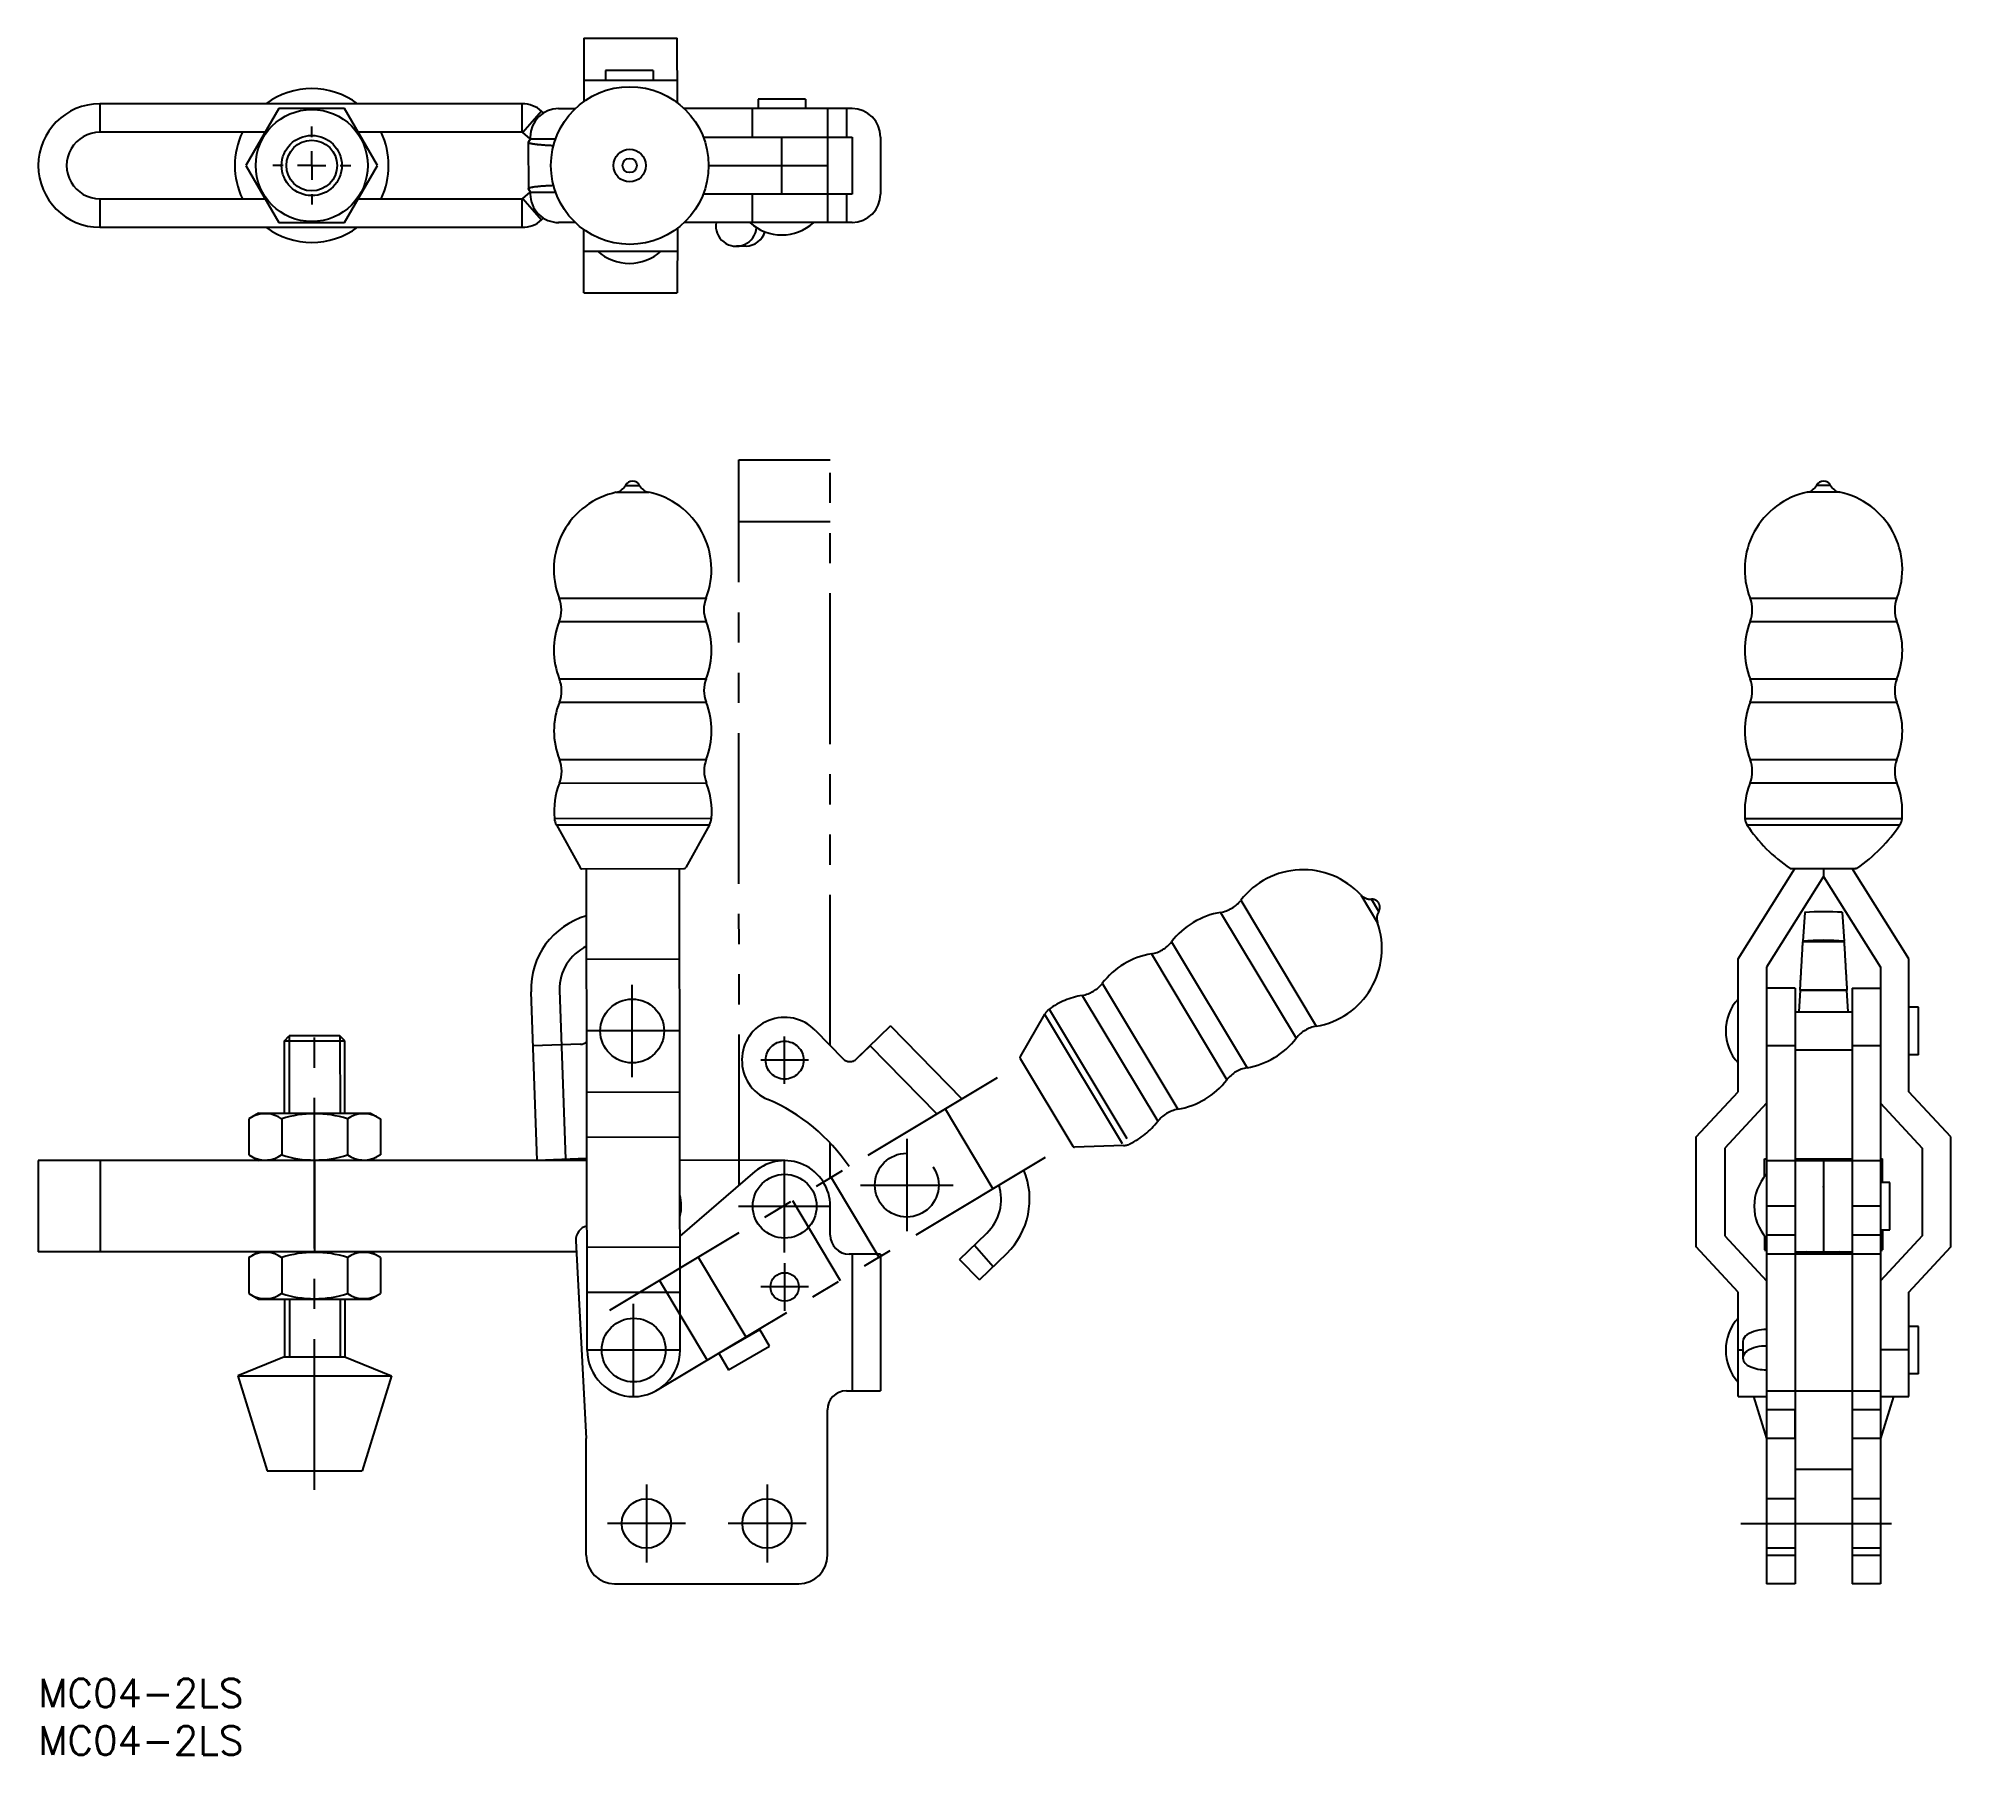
# Model space of a CAD drawing. Extents: x 0 to 201, y -8 to 173.
import ezdxf

# ---------------------------------------------------------------- set-up
doc = ezdxf.new("R2010")
doc.units = 0
doc.header["$LTSCALE"] = 0.5
for name, pattern in [('CENTER', [50.8, 31.75, -6.35, 6.35, -6.35]), ('DASHED', [19.05, 12.7, -6.35]), ('PHANTOM', [63.5, 31.75, -6.35, 6.35, -6.35, 6.35, -6.35])]:
    doc.linetypes.add(name, pattern=pattern)
doc.layers.get('0').update_dxf_attribs({"linetype": 'CONTINUOUS'})
for name, color, linetype in [('MSM_CENTER', 1, 'CENTER'), ('MSM_CONTINUOUS', 7, 'CONTINUOUS'), ('MSM_DASHED', 4, 'DASHED'), ('MSM_IMAGINARY', 6, 'PHANTOM'), ('MSM_NARROW', 5, 'CONTINUOUS'), ('MSM_PART_NUMBER', 7, 'CONTINUOUS')]:
    doc.layers.add(name, color=color, linetype=linetype)
doc.styles.get("Standard").update_dxf_attribs({"font": 'txt.shx', "height": 3, "bigfont": 'bigfont.shx'})

# ---------------------------------------------------------------- blocks, each defined once
blk = doc.blocks.new('*U7')
at = {"layer": 'MSM_PART_NUMBER'}
blk.add_text('MC04-2LS', height=3, dxfattribs=at).set_placement((0, -3))
blk = doc.blocks.new('*U8')
at = {"layer": 'MSM_PART_NUMBER'}
blk.add_text('MC04-2LS', height=3, dxfattribs=at).set_placement((0, -8))
blk = doc.blocks.new('SW_CENTERMARKSYMBOL_6')
at = {"color": 0, "linetype": 'CONTINUOUS'}
for p, q in [((0, 3), (0, 4.1)), ((-3, 0), (-4.1, 0)), ((0, 0), (-1.5, 0)), ((0, 0), (0, 1.5)), ((0, 0), (0, -1.5)), ((0, 0), (1.5, 0)), ((3, 0), (4.1, 0)), ((0, -3), (0, -4.1))]:
    blk.add_line(p, q, dxfattribs=at)

msp = doc.modelspace()

# ---------------------------------------------------------------- linework, layer by layer
for p, q in [((27.26, 165.34), (27.21, 165.34)), ((184.48, 85.33), (184.57, 85.31)), ((191.35, 85.31), (191.02, 85.3)), ((191.52, 85.33), (191.43, 85.31)), ((57.75, 54.8), (52.54, 54.56))]:
    msp.add_line(p, q)
at = {"layer": 'MSM_CENTER'}
for p, q in [((62.55, 63.35), (62.55, 73.07)), ((29.1, 19.89), (29.1, 69.69)), ((67.42, 68.21), (57.69, 68.21)), ((78.6, 62.64), (78.6, 67.64)), ((81.1, 65.14), (76.1, 65.14)), ((91.46, 56.84), (91.46, 47.12)), ((78.6, 44.9), (78.6, 54.62)), ((86.6, 51.98), (96.33, 51.98)), ((73.74, 49.76), (83.46, 49.76)), ((78.6, 43.76), (78.6, 38.76)), ((81.1, 41.26), (76.1, 41.26)), ((62.7, 29.75), (62.7, 39.47)), ((67.56, 34.61), (57.84, 34.61)), ((64.05, 20.45), (64.05, 12.25)), ((76.75, 20.45), (76.75, 12.25)), ((68.15, 16.35), (59.95, 16.35)), ((80.85, 16.35), (72.65, 16.35)), ((179.3, 16.35), (196.86, 16.35))]:
    msp.add_line(p, q, dxfattribs=at)
at = {"layer": 'MSM_CONTINUOUS'}
for p, q in [((57.47, 172.74), (57.46, 168.34)), ((57.47, 172.74), (67.29, 172.74)), ((67.3, 165.96), (67.29, 172.74)), ((64.75, 169.34), (59.75, 169.34)), ((59.75, 169.34), (59.75, 168.34)), ((64.75, 169.34), (64.75, 168.34)), ((57.44, 168.34), (67.29, 168.34)), ((57.44, 168.34), (57.44, 166.08)), ((50.97, 165.84), (6.5, 165.84)), ((6.5, 165.84), (6.5, 162.84)), ((25.34, 165.34), (21.87, 159.34)), ((32.26, 165.34), (25.34, 165.34)), ((27.27, 165.34), (27.26, 165.34)), ((35.73, 159.34), (32.26, 165.34)), ((50.97, 162.84), (50.97, 165.84)), ((54.8, 165.34), (56.55, 165.34)), ((85.7, 165.34), (68.02, 165.34)), ((75.17, 165.34), (75.17, 162.34)), ((80.8, 166.34), (75.8, 166.34)), ((75.8, 166.34), (75.8, 165.34)), ((80.8, 166.34), (80.8, 165.34)), ((82.8, 165.34), (82.8, 165.34)), ((83.1, 165.34), (83.1, 153.34)), ((85.1, 165.34), (85.1, 162.34)), ((53.01, 165.08), (51.03, 162.82)), ((53.22, 164.89), (53.01, 165.08)), ((23.89, 162.84), (6.5, 162.84)), ((50.97, 162.84), (33.71, 162.84)), ((51.81, 162.14), (51.03, 162.82)), ((51.6, 161.79), (51.61, 156.88)), ((51.61, 161.81), (51.82, 162.14)), ((51.82, 162.14), (51.82, 162.34)), ((51.82, 162.14), (54.49, 162.14)), ((70.03, 162.34), (85.7, 162.34)), ((78.32, 156.34), (78.32, 162.34)), ((85.7, 162.34), (85.7, 156.34)), ((88.7, 162.34), (88.7, 156.34)), ((21.87, 159.34), (25.34, 153.34)), ((32.26, 153.34), (35.73, 159.34)), ((70.59, 159.34), (83.1, 159.34)), ((6.5, 155.84), (23.89, 155.84)), ((6.5, 155.84), (6.5, 152.84)), ((33.71, 155.84), (50.97, 155.84)), ((50.97, 152.84), (50.97, 155.84)), ((51.03, 155.87), (51.81, 156.55)), ((51.03, 155.87), (53.01, 153.61)), ((51.82, 156.54), (51.61, 156.88)), ((51.82, 156.54), (54.49, 156.54)), ((51.82, 156.34), (51.82, 156.54)), ((85.7, 156.34), (70.03, 156.34)), ((75.17, 156.34), (75.17, 153.34)), ((85.1, 156.34), (85.1, 153.34)), ((25.34, 153.34), (32.26, 153.34)), ((53.01, 153.61), (53.22, 153.8)), ((56.55, 153.34), (54.8, 153.34)), ((85.7, 153.34), (68.02, 153.34)), ((82.8, 153.34), (82.8, 153.34)), ((6.5, 152.84), (50.97, 152.84)), ((57.44, 150.34), (57.44, 152.61)), ((67.3, 152.72), (67.29, 145.94)), ((57.44, 150.34), (67.29, 150.34)), ((57.47, 145.94), (57.46, 150.34)), ((74.53, 150.84), (73.53, 150.84)), ((57.47, 145.94), (67.29, 145.94)), ((60.87, 124.93), (64.29, 124.94)), ((61.83, 125.66), (63.33, 125.66)), ((54.86, 113.78), (70.32, 113.8)), ((180.27, 113.79), (195.73, 113.79)), ((54.86, 111.32), (70.33, 111.34)), ((180.27, 111.33), (195.73, 111.33)), ((54.87, 105.28), (70.34, 105.3)), ((180.27, 105.29), (195.73, 105.29)), ((54.88, 102.82), (70.34, 102.84)), ((180.27, 102.83), (195.73, 102.83)), ((54.88, 96.78), (70.35, 96.8)), ((180.27, 96.79), (195.73, 96.79)), ((54.89, 94.32), (70.35, 94.34)), ((180.27, 94.33), (195.73, 94.33)), ((54.35, 90.59), (70.89, 90.61)), ((54.56, 89.91), (70.69, 89.93)), ((54.56, 89.91), (57.07, 85.41)), ((70.69, 89.93), (68.19, 85.43)), ((179.73, 90.6), (196.27, 90.6)), ((179.94, 89.92), (196.06, 89.92)), ((57.25, 85.3), (68.01, 85.32)), ((57.8, 34.6), (57.73, 85.3)), ((67.6, 34.62), (67.53, 85.32)), ((179, 75.8), (184.98, 85.32)), ((184.57, 85.31), (184.64, 85.32)), ((184.57, 85.31), (184.64, 85.31)), ((184.64, 85.32), (191.35, 85.32)), ((184.64, 85.31), (184.98, 85.3)), ((188, 85.32), (188, 84.47)), ((197, 75.8), (191.01, 85.32)), ((191.35, 85.32), (191.43, 85.31)), ((191.43, 85.31), (191.35, 85.31)), ((188, 84.47), (182, 74.93)), ((188, 84.47), (194, 74.93)), ((188, 84.46), (188, 84.47)), ((188, 84.46), (188, 84.47)), ((186.02, 80.7), (185.82, 77.68)), ((189.98, 80.72), (190.17, 77.68)), ((185.82, 77.68), (185.82, 77.61)), ((190.17, 77.61), (185.82, 77.61)), ((190.17, 77.61), (190.17, 77.68)), ((57.74, 75.78), (67.54, 75.8)), ((179, 61.8), (179, 75.8)), ((182, 74.93), (182, 10)), ((194, 74.93), (194, 10)), ((197, 61.8), (197, 75.8)), ((54.89, 72.51), (54.89, 72.51)), ((54.89, 72.51), (55.54, 54.7)), ((185, 72.71), (182, 72.71)), ((185, 72.71), (185, 10)), ((185.53, 72.51), (185.4, 70.21)), ((185.53, 72.51), (190.46, 72.51)), ((190.46, 72.51), (185.53, 72.51)), ((185.53, 72.51), (185.53, 72.51)), ((190.6, 70.21), (190.46, 72.51)), ((190.46, 72.51), (190.46, 72.51)), ((191, 72.71), (191, 10)), ((191, 72.71), (194, 72.71)), ((52.54, 54.56), (51.9, 72.33)), ((198, 70.71), (197, 70.71)), ((198, 68.21), (198, 70.71)), ((185, 70.21), (191, 70.21)), ((25.93, 67.19), (26.42, 67.69)), ((25.92, 59.56), (25.93, 67.19)), ((25.93, 67.19), (32.27, 67.19)), ((31.77, 67.69), (26.42, 67.69)), ((32.27, 67.19), (31.77, 67.69)), ((32.27, 59.56), (32.27, 67.19)), ((57.1, 66.81), (52.1, 66.63)), ((185, 66.64), (182, 66.64)), ((194, 66.64), (191, 66.64)), ((198, 65.71), (198, 68.21)), ((185, 66.21), (191, 66.21)), ((198, 65.71), (197, 65.71)), ((57.76, 61.78), (67.56, 61.8)), ((174.6, 57.05), (179, 61.8)), ((182, 60.62), (177.6, 55.87)), ((182, 60.62), (182, 60.62)), ((194, 60.62), (198.4, 55.87)), ((194, 60.62), (194, 60.62)), ((201.4, 57.05), (197, 61.8)), ((23.2, 59.56), (22.17, 58.97)), ((22.17, 58.97), (22.17, 55.16)), ((23.2, 59.56), (35, 59.56)), ((25.64, 58.97), (25.64, 55.16)), ((32.56, 58.97), (32.56, 55.16)), ((35, 59.56), (36.03, 58.97)), ((36.03, 58.97), (36.03, 55.16)), ((57.77, 57.03), (67.57, 57.05)), ((174.6, 45.47), (174.6, 57.05)), ((201.4, 45.47), (201.4, 57.05)), ((0, 54.56), (0, 44.96)), ((57.77, 54.56), (0, 54.56)), ((6.51, 54.56), (6.51, 44.95)), ((22.17, 55.16), (23.2, 54.56)), ((29.1, 54.56), (29.1, 44.96)), ((36.03, 55.16), (35, 54.56)), ((78.62, 54.56), (67.57, 54.61)), ((177.6, 55.87), (177.6, 46.64)), ((181.8, 54.75), (182, 54.76)), ((181.8, 52.89), (181.8, 54.75)), ((181.8, 54.75), (181.82, 54.75)), ((181.82, 54.75), (182, 54.75)), ((182, 54.82), (182, 54.82)), ((182, 54.56), (194, 54.56)), ((185, 54.75), (191, 54.75)), ((185, 54.56), (185, 49.76)), ((188, 54.56), (188, 54.66)), ((188, 54.56), (188, 49.74)), ((194, 54.76), (194.2, 54.75)), ((194, 54.75), (194.17, 54.75)), ((194.17, 54.75), (194.2, 54.75)), ((194.2, 52.26), (194.2, 54.75)), ((198.4, 55.87), (198.4, 46.64)), ((75.47, 53.4), (67.58, 46.61)), ((188, 51.76), (188, 51.82)), ((195, 52.26), (194, 52.26)), ((195, 49.76), (195, 52.26)), ((83.4, 46.71), (83.4, 49.76)), ((185, 49.76), (182, 49.76)), ((188, 49.74), (188, 44.96)), ((194, 49.76), (191, 49.76)), ((195, 47.26), (195, 49.76)), ((177.6, 46.64), (182, 41.89)), ((181.8, 46.63), (181.8, 45.15)), ((185, 46.71), (182, 46.71)), ((194, 46.71), (191, 46.71)), ((194, 47.26), (195, 47.26)), ((198.4, 46.64), (194, 41.89)), ((194.2, 47.26), (194.2, 45.15)), ((56.67, 44.96), (0, 44.96)), ((22.17, 44.37), (23.2, 44.96)), ((22.17, 44.37), (22.17, 40.56)), ((25.64, 44.37), (25.64, 40.56)), ((32.56, 44.37), (32.56, 40.56)), ((36.03, 44.37), (35, 44.96)), ((36.03, 44.37), (36.03, 40.56)), ((56.61, 46.13), (57.7, 25.31)), ((57.79, 45.45), (67.59, 45.47)), ((88.7, 44.71), (85.4, 44.71)), ((85.7, 44.71), (85.7, 30.31)), ((88.7, 44.71), (88.7, 30.31)), ((179, 40.72), (174.6, 45.47)), ((174.6, 45.45), (174.6, 45.47)), ((185, 44.71), (182, 44.71)), ((185, 44.96), (188, 44.96)), ((191, 44.71), (185, 44.71)), ((188, 44.96), (191, 44.96)), ((194, 44.71), (191, 44.71)), ((197, 40.72), (201.4, 45.47)), ((201.4, 45.45), (201.4, 45.47)), ((22.17, 40.56), (23.2, 39.96)), ((35, 39.96), (36.03, 40.56)), ((57.79, 40.7), (67.59, 40.72)), ((179, 29.71), (179, 40.72)), ((197, 29.71), (197, 40.72)), ((23.2, 39.96), (35, 39.96)), ((25.92, 39.96), (25.92, 33.89)), ((32.27, 39.96), (32.27, 33.89)), ((71.67, 34.27), (76, 36.77)), ((77, 35.03), (76, 36.77)), ((198, 37.11), (197, 37.11)), ((198, 34.61), (198, 37.11)), ((71.67, 34.27), (72.67, 32.53)), ((72.67, 32.53), (77, 35.03)), ((179, 34.62), (179.5, 34.62)), ((179.5, 35.52), (179.5, 33.78)), ((197, 34.62), (194, 34.62)), ((198, 32.11), (198, 34.61)), ((25.92, 33.89), (21, 31.89)), ((25.92, 33.89), (32.27, 33.89)), ((32.27, 33.89), (37.2, 31.89)), ((21, 31.89), (37.2, 31.89)), ((21, 31.89), (24.1, 21.89)), ((37.2, 31.89), (34.1, 21.89)), ((85.1, 30.31), (88.7, 30.31)), ((182, 30.31), (194, 30.31)), ((198, 32.11), (197, 32.11)), ((83.1, 13), (83.1, 28.31)), ((179, 29.71), (182, 29.71)), ((180.63, 29.71), (182, 25.31)), ((185, 28.31), (182, 28.31)), ((185, 25.31), (185, 28.31)), ((191, 28.31), (191, 25.31)), ((194, 28.31), (191, 28.31)), ((195.36, 29.71), (194, 25.31)), ((194, 29.71), (197, 29.71)), ((57.7, 25.31), (57.7, 25.31)), ((57.7, 13), (57.7, 25.31)), ((83.1, 25.31), (83.1, 25.31)), ((185, 25.31), (182, 25.31)), ((194, 25.31), (191, 25.31)), ((24.1, 21.89), (34.1, 21.89)), ((182, 13), (185, 13)), ((191, 13), (194, 13)), ((194, 13), (194, 10)), ((60.7, 10), (80.1, 10)), ((185, 10), (182, 10)), ((194, 10), (191, 10))]:
    msp.add_line(p, q, dxfattribs=at)
for points in [[(51.61, 161.81, 0), (51.61, 161.81, 0), (51.61, 161.8, 0), (51.61, 161.8, 0), (51.6, 161.8, 0), (51.6, 161.79, 0), (51.6, 161.79, 0), (51.6, 161.79, 0), (51.61, 161.78, 0), (51.61, 161.78, 0), (51.61, 161.78, 0), (51.61, 161.77, 0), (51.61, 161.77, 0), (51.62, 161.77, 0), (51.62, 161.76, 0), (51.62, 161.76, 0), (51.63, 161.76, 0), (51.63, 161.75, 0), (51.63, 161.75, 0), (51.64, 161.75, 0), (51.64, 161.75, 0), (51.65, 161.74, 0), (51.66, 161.74, 0), (51.66, 161.74, 0), (51.67, 161.73, 0), (51.68, 161.73, 0), (51.68, 161.73, 0), (51.69, 161.72, 0), (51.7, 161.72, 0), (51.71, 161.72, 0), (51.72, 161.71, 0), (51.73, 161.71, 0), (51.74, 161.71, 0), (51.75, 161.71, 0), (51.76, 161.7, 0), (51.77, 161.7, 0), (51.78, 161.69, 0), (51.79, 161.69, 0), (51.8, 161.69, 0), (51.82, 161.69, 0), (51.83, 161.68, 0), (51.84, 161.68, 0), (51.86, 161.68, 0), (51.87, 161.67, 0), (51.88, 161.67, 0), (51.9, 161.67, 0), (51.91, 161.66, 0), (51.93, 161.66, 0), (51.94, 161.66, 0), (51.96, 161.66, 0), (51.98, 161.65, 0), (51.99, 161.65, 0), (52.01, 161.65, 0), (52.03, 161.64, 0), (52.05, 161.64, 0), (52.06, 161.64, 0), (52.08, 161.63, 0), (52.1, 161.63, 0), (52.12, 161.63, 0), (52.14, 161.63, 0), (52.16, 161.62, 0), (52.18, 161.62, 0), (52.2, 161.62, 0), (52.22, 161.61, 0), (52.24, 161.61, 0), (52.27, 161.61, 0), (52.29, 161.6, 0), (52.31, 161.6, 0), (52.33, 161.6, 0), (52.36, 161.6, 0), (52.38, 161.59, 0), (52.4, 161.59, 0), (52.43, 161.59, 0), (52.45, 161.59, 0), (52.48, 161.58, 0), (52.5, 161.58, 0), (52.53, 161.58, 0), (52.55, 161.57, 0), (52.58, 161.57, 0), (52.6, 161.57, 0), (52.63, 161.57, 0), (52.66, 161.56, 0), (52.69, 161.56, 0), (52.71, 161.56, 0), (52.74, 161.56, 0), (52.77, 161.55, 0), (52.8, 161.55, 0), (52.83, 161.55, 0), (52.86, 161.54, 0), (52.89, 161.54, 0), (52.92, 161.54, 0), (52.95, 161.54, 0), (52.98, 161.53, 0), (53.01, 161.53, 0), (53.04, 161.53, 0), (53.07, 161.53, 0), (53.1, 161.52, 0), (53.13, 161.52, 0), (53.17, 161.52, 0), (53.2, 161.52, 0), (53.23, 161.51, 0), (53.27, 161.51, 0), (53.3, 161.51, 0), (53.33, 161.51, 0), (53.37, 161.5, 0), (53.4, 161.5, 0), (53.44, 161.5, 0), (53.47, 161.5, 0), (53.51, 161.49, 0), (53.54, 161.49, 0), (53.58, 161.49, 0), (53.61, 161.49, 0), (53.65, 161.49, 0), (53.69, 161.48, 0), (53.72, 161.48, 0), (53.76, 161.48, 0), (53.8, 161.48, 0), (53.84, 161.47, 0), (53.88, 161.47, 0), (53.91, 161.47, 0), (53.95, 161.47, 0), (53.99, 161.47, 0), (54.03, 161.46, 0), (54.07, 161.46, 0), (54.11, 161.46, 0), (54.15, 161.46, 0), (54.19, 161.45, 0), (54.23, 161.45, 0), (54.27, 161.45, 0)], [(54.27, 157.24, 0), (54.23, 157.23, 0), (54.19, 157.23, 0), (54.15, 157.23, 0), (54.11, 157.23, 0), (54.07, 157.22, 0), (54.03, 157.22, 0), (53.99, 157.22, 0), (53.95, 157.22, 0), (53.91, 157.22, 0), (53.88, 157.21, 0), (53.84, 157.21, 0), (53.8, 157.21, 0), (53.76, 157.21, 0), (53.72, 157.2, 0), (53.69, 157.2, 0), (53.65, 157.2, 0), (53.61, 157.2, 0), (53.58, 157.19, 0), (53.54, 157.19, 0), (53.51, 157.19, 0), (53.47, 157.19, 0), (53.44, 157.19, 0), (53.4, 157.18, 0), (53.37, 157.18, 0), (53.33, 157.18, 0), (53.3, 157.18, 0), (53.27, 157.17, 0), (53.23, 157.17, 0), (53.2, 157.17, 0), (53.17, 157.17, 0), (53.13, 157.16, 0), (53.1, 157.16, 0), (53.07, 157.16, 0), (53.04, 157.16, 0), (53.01, 157.15, 0), (52.98, 157.15, 0), (52.95, 157.15, 0), (52.92, 157.15, 0), (52.89, 157.14, 0), (52.86, 157.14, 0), (52.83, 157.14, 0), (52.8, 157.13, 0), (52.77, 157.13, 0), (52.74, 157.13, 0), (52.71, 157.13, 0), (52.69, 157.12, 0), (52.66, 157.12, 0), (52.63, 157.12, 0), (52.6, 157.12, 0), (52.58, 157.11, 0), (52.55, 157.11, 0), (52.53, 157.11, 0), (52.5, 157.1, 0), (52.48, 157.1, 0), (52.45, 157.1, 0), (52.43, 157.1, 0), (52.4, 157.09, 0), (52.38, 157.09, 0), (52.36, 157.09, 0), (52.33, 157.09, 0), (52.31, 157.08, 0), (52.29, 157.08, 0), (52.27, 157.08, 0), (52.24, 157.07, 0), (52.22, 157.07, 0), (52.2, 157.07, 0), (52.18, 157.06, 0), (52.16, 157.06, 0), (52.14, 157.06, 0), (52.12, 157.06, 0), (52.1, 157.05, 0), (52.08, 157.05, 0), (52.06, 157.05, 0), (52.05, 157.04, 0), (52.03, 157.04, 0), (52.01, 157.04, 0), (51.99, 157.03, 0), (51.98, 157.03, 0), (51.96, 157.03, 0), (51.94, 157.03, 0), (51.93, 157.02, 0), (51.91, 157.02, 0), (51.9, 157.02, 0), (51.88, 157.01, 0), (51.87, 157.01, 0), (51.86, 157.01, 0), (51.84, 157, 0), (51.83, 157, 0), (51.82, 157, 0), (51.8, 157, 0), (51.79, 156.99, 0), (51.78, 156.99, 0), (51.77, 156.99, 0), (51.76, 156.98, 0), (51.75, 156.98, 0), (51.74, 156.98, 0), (51.73, 156.97, 0), (51.72, 156.97, 0), (51.71, 156.97, 0), (51.7, 156.96, 0), (51.69, 156.96, 0), (51.68, 156.96, 0), (51.68, 156.96, 0), (51.67, 156.95, 0), (51.66, 156.95, 0), (51.66, 156.94, 0), (51.65, 156.94, 0), (51.64, 156.94, 0), (51.64, 156.94, 0), (51.63, 156.93, 0), (51.63, 156.93, 0), (51.63, 156.93, 0), (51.62, 156.92, 0), (51.62, 156.92, 0), (51.62, 156.92, 0), (51.61, 156.91, 0), (51.61, 156.91, 0), (51.61, 156.91, 0), (51.61, 156.9, 0), (51.61, 156.9, 0), (51.6, 156.9, 0), (51.6, 156.89, 0), (51.6, 156.89, 0), (51.6, 156.89, 0), (51.61, 156.88, 0), (51.61, 156.88, 0), (51.61, 156.88, 0), (51.61, 156.88, 0)], [(185.53, 72.51, 0), (185.54, 72.57, 0), (185.54, 72.63, 0), (185.54, 72.69, 0), (185.55, 72.75, 0), (185.55, 72.81, 0), (185.56, 72.87, 0), (185.56, 72.93, 0), (185.56, 72.99, 0), (185.57, 73.05, 0), (185.57, 73.11, 0), (185.57, 73.17, 0), (185.58, 73.23, 0), (185.58, 73.3, 0), (185.58, 73.36, 0), (185.59, 73.42, 0), (185.59, 73.48, 0), (185.59, 73.54, 0), (185.6, 73.6, 0), (185.6, 73.65, 0), (185.6, 73.71, 0), (185.61, 73.77, 0), (185.61, 73.83, 0), (185.62, 73.89, 0), (185.62, 73.95, 0), (185.62, 74.01, 0), (185.62, 74.07, 0), (185.63, 74.12, 0), (185.63, 74.18, 0), (185.63, 74.24, 0), (185.64, 74.3, 0), (185.64, 74.36, 0), (185.65, 74.41, 0), (185.65, 74.47, 0), (185.65, 74.52, 0), (185.66, 74.58, 0), (185.66, 74.64, 0), (185.66, 74.69, 0), (185.66, 74.75, 0), (185.67, 74.8, 0), (185.67, 74.86, 0), (185.67, 74.91, 0), (185.68, 74.96, 0), (185.68, 75.02, 0), (185.68, 75.07, 0), (185.69, 75.12, 0), (185.69, 75.18, 0), (185.69, 75.23, 0), (185.69, 75.28, 0), (185.7, 75.33, 0), (185.7, 75.38, 0), (185.7, 75.43, 0), (185.71, 75.48, 0), (185.71, 75.53, 0), (185.71, 75.58, 0), (185.72, 75.63, 0), (185.72, 75.68, 0), (185.72, 75.73, 0), (185.72, 75.77, 0), (185.73, 75.82, 0), (185.73, 75.87, 0), (185.73, 75.91, 0), (185.73, 75.96, 0), (185.74, 76, 0), (185.74, 76.05, 0), (185.74, 76.09, 0), (185.74, 76.14, 0), (185.75, 76.18, 0), (185.75, 76.22, 0), (185.75, 76.26, 0), (185.75, 76.3, 0), (185.75, 76.35, 0), (185.76, 76.39, 0), (185.76, 76.43, 0), (185.76, 76.46, 0), (185.76, 76.5, 0), (185.77, 76.54, 0), (185.77, 76.58, 0), (185.77, 76.62, 0), (185.77, 76.65, 0), (185.77, 76.69, 0), (185.78, 76.72, 0), (185.78, 76.76, 0), (185.78, 76.79, 0), (185.78, 76.82, 0), (185.78, 76.86, 0), (185.78, 76.89, 0), (185.79, 76.92, 0), (185.79, 76.95, 0), (185.79, 76.98, 0), (185.79, 77.01, 0), (185.79, 77.04, 0), (185.79, 77.07, 0), (185.8, 77.09, 0), (185.8, 77.12, 0), (185.8, 77.15, 0), (185.8, 77.17, 0), (185.8, 77.2, 0), (185.8, 77.22, 0), (185.81, 77.24, 0), (185.81, 77.27, 0), (185.81, 77.29, 0), (185.81, 77.31, 0), (185.81, 77.33, 0), (185.81, 77.35, 0), (185.81, 77.37, 0), (185.81, 77.39, 0), (185.81, 77.41, 0), (185.81, 77.42, 0), (185.81, 77.44, 0), (185.82, 77.46, 0), (185.82, 77.47, 0), (185.82, 77.49, 0), (185.82, 77.5, 0), (185.82, 77.51, 0), (185.82, 77.52, 0), (185.82, 77.54, 0), (185.82, 77.55, 0), (185.82, 77.56, 0), (185.82, 77.56, 0), (185.82, 77.57, 0), (185.82, 77.58, 0), (185.82, 77.59, 0), (185.82, 77.59, 0), (185.82, 77.6, 0), (185.82, 77.6, 0), (185.82, 77.61, 0), (185.82, 77.61, 0), (185.82, 77.61, 0)], [(190.17, 77.61, 0), (190.17, 77.61, 0), (190.17, 77.61, 0), (190.17, 77.6, 0), (190.17, 77.6, 0), (190.17, 77.59, 0), (190.17, 77.59, 0), (190.17, 77.58, 0), (190.17, 77.57, 0), (190.18, 77.56, 0), (190.18, 77.56, 0), (190.18, 77.55, 0), (190.18, 77.54, 0), (190.18, 77.52, 0), (190.18, 77.51, 0), (190.18, 77.5, 0), (190.18, 77.49, 0), (190.18, 77.47, 0), (190.18, 77.46, 0), (190.18, 77.44, 0), (190.18, 77.42, 0), (190.18, 77.41, 0), (190.18, 77.39, 0), (190.18, 77.37, 0), (190.19, 77.35, 0), (190.19, 77.33, 0), (190.19, 77.31, 0), (190.19, 77.29, 0), (190.19, 77.27, 0), (190.19, 77.24, 0), (190.19, 77.22, 0), (190.19, 77.2, 0), (190.19, 77.17, 0), (190.2, 77.15, 0), (190.2, 77.12, 0), (190.2, 77.09, 0), (190.2, 77.07, 0), (190.2, 77.04, 0), (190.2, 77.01, 0), (190.21, 76.98, 0), (190.21, 76.95, 0), (190.21, 76.92, 0), (190.21, 76.89, 0), (190.21, 76.86, 0), (190.21, 76.82, 0), (190.22, 76.79, 0), (190.22, 76.76, 0), (190.22, 76.72, 0), (190.22, 76.69, 0), (190.22, 76.65, 0), (190.22, 76.62, 0), (190.23, 76.58, 0), (190.23, 76.54, 0), (190.23, 76.5, 0), (190.23, 76.46, 0), (190.24, 76.43, 0), (190.24, 76.39, 0), (190.24, 76.35, 0), (190.24, 76.3, 0), (190.25, 76.26, 0), (190.25, 76.22, 0), (190.25, 76.18, 0), (190.25, 76.14, 0), (190.25, 76.09, 0), (190.26, 76.05, 0), (190.26, 76, 0), (190.26, 75.96, 0), (190.26, 75.91, 0), (190.27, 75.87, 0), (190.27, 75.82, 0), (190.27, 75.77, 0), (190.28, 75.73, 0), (190.28, 75.68, 0), (190.28, 75.63, 0), (190.28, 75.58, 0), (190.29, 75.53, 0), (190.29, 75.48, 0), (190.29, 75.43, 0), (190.29, 75.38, 0), (190.3, 75.33, 0), (190.3, 75.28, 0), (190.3, 75.23, 0), (190.31, 75.18, 0), (190.31, 75.12, 0), (190.31, 75.07, 0), (190.32, 75.02, 0), (190.32, 74.96, 0), (190.32, 74.91, 0), (190.32, 74.86, 0), (190.33, 74.8, 0), (190.33, 74.75, 0), (190.33, 74.69, 0), (190.34, 74.64, 0), (190.34, 74.58, 0), (190.34, 74.52, 0), (190.35, 74.47, 0), (190.35, 74.41, 0), (190.35, 74.36, 0), (190.36, 74.3, 0), (190.36, 74.24, 0), (190.36, 74.18, 0), (190.37, 74.12, 0), (190.37, 74.07, 0), (190.37, 74.01, 0), (190.38, 73.95, 0), (190.38, 73.89, 0), (190.38, 73.83, 0), (190.39, 73.77, 0), (190.39, 73.71, 0), (190.39, 73.65, 0), (190.4, 73.6, 0), (190.4, 73.54, 0), (190.41, 73.48, 0), (190.41, 73.42, 0), (190.41, 73.36, 0), (190.41, 73.3, 0), (190.42, 73.23, 0), (190.42, 73.17, 0), (190.43, 73.11, 0), (190.43, 73.05, 0), (190.43, 72.99, 0), (190.44, 72.93, 0), (190.44, 72.87, 0), (190.44, 72.81, 0), (190.45, 72.75, 0), (190.45, 72.69, 0), (190.45, 72.63, 0), (190.46, 72.57, 0), (190.46, 72.51, 0)]]:
    msp.add_polyline3d(points, dxfattribs=at)
for centre, radius in [((62.29, 159.34), 8.3), ((28.8, 159.34), 5.9), ((28.8, 159.34), 3.17), ((62.28, 159.34), 1.71), ((62.28, 159.34), 0.75), ((62.55, 68.21), 3.36), ((78.6, 49.76), 3.36), ((78.6, 41.26), 1.5), ((62.7, 34.61), 3.36), ((64.05, 16.35), 2.6), ((76.75, 16.35), 2.6)]:
    msp.add_circle(centre, radius, dxfattribs=at)
for centre, radius, start, end in [((28.8, 159.34), 8.1, 53.3662, 126.6338), ((6.5, 159.34), 6.5, 90.0004, 269.9996), ((50.97, 162.74), 3.1, 48.8138, 90), ((54.81, 162.34), 3, 90.0195, 180.018), ((85.7, 162.34), 3, 0, 90), ((6.49, 159.34), 3.5, 89.8606, 270.1394), ((28.8, 159.34), 8.1, 154.3986, 205.6019), ((28.8, 159.34), 8.1, 334.3981, 25.6014), ((50.97, 162.74), 0.1, 48.8161, 89.999), ((50.97, 155.94), 0.1, 270.001, 311.1839), ((54.81, 156.34), 3, 179.9804, 269.982), ((85.7, 156.34), 3, 270, 0), ((50.97, 155.94), 3.1, 270, 311.1862), ((73.5, 152.99), 2.15, 170.6392, 354.989), ((78.3, 157.04), 5, 227.7314, 312.2686), ((28.8, 159.34), 8.1, 233.3669, 306.6331), ((74.44, 153.03), 2.19, 272.4365, 342.403), ((62.25, 154.04), 5, 227.7314, 312.2686), ((62.59, 116.81), 8.3, 101.9817, 201.3986), ((60.57, 126.32), 1.42, 281.9817, 332.2682), ((62.58, 125.26), 0.848, 27.8877, 152.2682), ((64.58, 126.32), 1.42, 207.8877, 258.1741), ((62.59, 116.81), 8.3, 338.7569, 78.1737), ((188, 116.81), 8.3, 101.9036, 201.3207), ((185.99, 126.32), 1.42, 281.8689, 332.2262), ((188, -337.12), 462.06, 89.7877, 90.2123), ((188, 125.26), 0.848, 90, 152.1902), ((188, -58.49), 184.15, 89.7663, 90.2331), ((188, 125.26), 0.848, 27.8098, 90), ((190, 126.32), 1.42, 207.8505, 258.0548), ((188, 116.81), 8.3, 338.6793, 78.0964), ((51.7, 112.55), 3.39, 338.7572, 21.3986), ((73.48, 112.58), 3.39, 158.7569, 201.3983), ((177.11, 112.56), 3.39, 338.6788, 21.3212), ((198.89, 112.56), 3.39, 158.6783, 201.3217), ((62.6, 108.31), 8.3, 158.7572, 201.3986), ((62.6, 108.31), 8.3, 338.7569, 21.3983), ((188, 108.31), 8.3, 158.6793, 201.3207), ((188, 108.31), 8.3, 338.6793, 21.3207), ((51.72, 104.05), 3.39, 338.7572, 21.3986), ((73.49, 104.08), 3.39, 158.7569, 201.3983), ((177.11, 104.06), 3.39, 338.6788, 21.3212), ((198.89, 104.06), 3.39, 158.6783, 201.3217), ((62.61, 99.81), 8.3, 158.7572, 201.3986), ((62.61, 99.81), 8.3, 338.7569, 21.3983), ((188, 99.81), 8.3, 158.6793, 201.3207), ((188, 99.81), 8.3, 338.6793, 21.3207), ((51.73, 95.55), 3.39, 338.7572, 21.3986), ((73.51, 95.58), 3.39, 158.7569, 201.3983), ((177.11, 95.56), 3.39, 338.6788, 21.3212), ((198.89, 95.56), 3.39, 158.6783, 201.3217), ((62.62, 91.31), 8.3, 158.7572, 184.9935), ((62.62, 91.31), 8.3, 355.1619, 21.3983), ((188, 91.31), 8.3, 158.6793, 184.9156), ((188, 91.31), 8.3, 355.0844, 21.3207), ((56.05, 90.74), 1.7, 184.9935, 209.1184), ((69.2, 90.75), 1.7, 331.037, 355.1619), ((181.28, 90.7), 1.56, 183.7499, 210.1159), ((193.89, 99.18), 16.75, 213.5522, 235.7813), ((181.43, 99.84), 17.67, 304.7961, 325.8522), ((194.63, 90.73), 1.65, 330.5974, 355.5354), ((57.25, 85.5), 0.2, 206.9099, 270.0018), ((68.01, 85.52), 0.2, 270.078, 331.0916), ((188.18, 42.77), 37.99, 87.2908, 93.2703), ((59.89, 72.62), 8, 105.6291, 182.0737), ((59.89, 72.62), 5, 115.4795, 181.2716), ((188, 47.78), 29.98, 85.8465, 94.1677), ((182.7, 68.21), 5, 137.7314, 222.2686), ((57.07, 67.81), 1, 272.0737, 313.3972), ((23.9, 56.43), 3.07, 55.6408, 115.5062), ((29.1, 48.01), 11.49, 72.4538, 107.5462), ((34.3, 56.43), 3.07, 64.3591, 124.3591), ((23.9, 57.69), 3.07, 244.3591, 304.3591), ((29.1, 66.11), 11.49, 252.4566, 287.5434), ((34.3, 57.69), 3.07, 235.641, 295.641), ((78.6, 49.76), 4.8, 0, 130.7211), ((185.7, 49.76), 5, 137.7314, 222.2686), ((63.22, 49.82), 4.5, 345.7069, 14.4489), ((58.11, 46.21), 1.5, 102.5036, 183), ((58.11, 46.21), 1.5, 102.5035, 183), ((85.4, 46.71), 2, 180, 270), ((23.9, 41.83), 3.07, 55.6409, 115.6409), ((29.1, 33.41), 11.49, 72.4538, 107.5462), ((34.3, 41.83), 3.07, 64.359, 124.3591), ((182, 48.37), 3.23, 266.4227, 269.9777), ((185.89, 40.78), 4.19, 69.7599, 86.3586), ((190.37, 40.04), 4.96, 97.5292, 109.7798), ((194, 48.37), 3.23, 270.0223, 273.5773), ((23.9, 43.09), 3.07, 244.359, 304.3591), ((29.1, 51.51), 11.49, 252.4565, 287.5435), ((34.3, 43.09), 3.07, 235.6408, 295.6409), ((182.7, 34.61), 5, 137.7314, 222.2686), ((181.82, 33.28), 3.49, 87.0224, 122.9035), ((62.7, 34.61), 4.9, 180.0779, 0.0779), ((180.45, 35.41), 0.953, 123.5382, 173.9718), ((180.45, 33.68), 0.953, 123.5384, 173.9717), ((181.82, 31.55), 3.49, 87.0224, 122.9035), ((180.59, 33.94), 1.1, 188.1408, 251.1378), ((181.95, 36.77), 4.24, 246.0112, 270.587), ((85.1, 28.31), 2, 90, 180), ((182, 25.31), 0.001, 270, 0), ((182, 25.31), 0.001, 270, 0), ((194, 25.31), 0.001, 180, 270), ((194, 25.31), 0.001, 180, 270), ((188, 517.27), 495.21, 269.653, 270.3472), ((60.7, 13), 3, 180, 270), ((80.1, 13), 3, 270, 360)]:
    msp.add_arc(centre, radius, start, end, dxfattribs=at)
at = {"layer": 'MSM_DASHED'}
for p, q in [((185, 18.95), (182, 18.95)), ((194, 18.95), (191, 18.95)), ((185, 13.75), (182, 13.75)), ((194, 13.75), (191, 13.75))]:
    msp.add_line(p, q, dxfattribs=at)
at = {"layer": 'MSM_IMAGINARY'}
for p, q in [((73.78, 128.36), (83.38, 128.36)), ((73.8, 51.96), (73.78, 128.36)), ((83.41, 66.67), (83.38, 128.36)), ((73.78, 121.85), (83.38, 121.85)), ((124.51, 80.7), (132.47, 67.44)), ((126.63, 81.97), (134.58, 68.71)), ((139.28, 82.54), (141.04, 79.6)), ((141.17, 80.8), (140.39, 82.09)), ((119.34, 77.6), (127.29, 64.34)), ((117.22, 76.33), (125.18, 63.07)), ((112.05, 73.23), (120, 59.97)), ((106.46, 70.5), (114.97, 56.32)), ((109.94, 71.96), (117.89, 58.7)), ((89.75, 68.76), (86.17, 65.27)), ((89.75, 68.76), (97.27, 61.06)), ((105.98, 69.97), (103.41, 65.51)), ((105.98, 69.97), (114.28, 56.15)), ((81.82, 68.29), (84.76, 65.28)), ((86.17, 65.27), (87.6, 66.66)), ((94.63, 59.47), (87.6, 66.66)), ((60.18, 38.81), (103.66, 64.89)), ((103.41, 65.31), (108.95, 56.07)), ((95.49, 60), (100.54, 51.59)), ((65.22, 30.41), (108.7, 56.49)), ((83.4, 52.74), (83.4, 56.41)), ((114.28, 56.15), (109.13, 55.98)), ((83.49, 52.79), (88.53, 44.39)), ((79.41, 50.35), (84.46, 41.95)), ((97.03, 44.14), (99.89, 46.93)), ((69.48, 44.39), (74.53, 35.99)), ((98.59, 45.66), (100.56, 43.4)), ((101.99, 44.79), (99.13, 41.99)), ((97.03, 44.14), (99.13, 41.99)), ((65.41, 41.95), (70.45, 33.55))]:
    msp.add_line(p, q, dxfattribs=at)
for centre, radius in [((78.6, 65.14), 2), ((91.46, 51.98), 3.36)]:
    msp.add_circle(centre, radius, dxfattribs=at)
for centre, radius, start, end in [((133.19, 76.89), 8.3, 42.859, 142.2759), ((125.9, 72.52), 8.3, 99.6345, 142.2759), ((123.95, 84.04), 3.39, 279.6345, 322.2759), ((140.32, 83.5), 1.42, 222.859, 273.1454), ((140.44, 81.24), 0.848, 328.765, 93.1454), ((142.38, 80.06), 1.42, 148.765, 199.0514), ((133.19, 76.89), 8.3, 279.6341, 19.051), ((116.66, 79.67), 3.39, 279.6345, 322.2759), ((118.61, 68.15), 8.3, 99.6345, 142.2759), ((109.37, 75.3), 3.39, 279.6345, 322.2759), ((107.46, 69.12), 1.7, 125.8708, 149.9957), ((111.32, 63.78), 8.3, 99.6345, 125.8708), ((78.6, 65.14), 4.5, 44.3324, 246.8727), ((135.15, 65.37), 3.39, 99.6341, 142.2755), ((125.9, 72.52), 8.3, 279.6341, 322.2755), ((85.47, 65.98), 1, 224.3324, 314.3324), ((103.58, 65.41), 0.2, 147.7822, 210.8828), ((118.61, 68.15), 8.3, 279.6341, 322.2755), ((127.86, 61), 3.39, 99.6341, 142.2755), ((69.18, 43.07), 19.5, 33.8303, 66.8727), ((111.32, 63.78), 8.3, 296.0392, 322.2755), ((120.57, 56.62), 3.39, 99.6341, 142.2755), ((109.12, 56.18), 0.2, 210.9553, 271.9689), ((114.22, 57.85), 1.7, 271.9143, 296.0392), ((96.4, 50.51), 8, 314.3324, 22.3247), ((96.4, 50.51), 5, 314.3324, 17.0628)]:
    msp.add_arc(centre, radius, start, end, dxfattribs=at)
at = {"layer": 'MSM_NARROW'}
for p, q in [((26.42, 67.69), (26.43, 59.56)), ((31.77, 67.69), (31.78, 59.56)), ((26.45, 39.96), (26.46, 33.89)), ((31.8, 39.96), (31.81, 33.89))]:
    msp.add_line(p, q, dxfattribs=at)
msp.add_circle((28.8, 159.34), 2.67, dxfattribs=at)

# ---------------------------------------------------------------- block references
at = {"layer": 'MSM_CENTER'}
msp.add_blockref('SW_CENTERMARKSYMBOL_6', (28.8, 159.34), dxfattribs=at)
at = {"layer": 'MSM_CONTINUOUS'}
for name in ['*U7', '*U8']:
    msp.add_blockref(name, (0, 0), dxfattribs=at)

doc.saveas('drawing.dxf')
